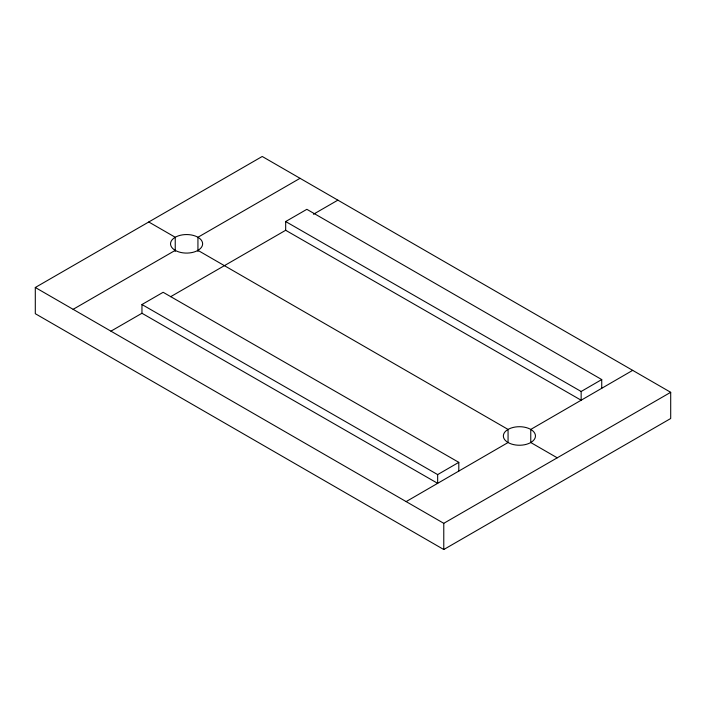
<?xml version="1.0" encoding="UTF-8"?>
<svg xmlns="http://www.w3.org/2000/svg" width="706" height="706" viewBox="0 0 706 706"><rect width="100%" height="100%" fill="white"/><g stroke="black" fill="none" stroke-linecap="round" stroke-linejoin="round"><path stroke-width="1.06" d="M141.959 313.261L437.658 483.336L437.658 474.6L458.803 462.351L163.139 292.293L141.959 304.524L141.959 313.261L110.939 331.167M285.674 230.28L581.153 400.223L581.153 391.486L601.733 379.563L306.854 209.32L285.674 221.543L285.674 230.28L170.675 296.679M406.144 501.595L508.064 442.53A16.044 9.266 0 0 0 534.91 438.373A16.044 9.266 0 0 0 515.265 427.024A16.044 9.266 0 0 0 508.064 442.53L508.064 429.425L197.936 250.374M632.682 370.359L530.762 429.425L530.762 442.53L557.237 457.815M35.3 287.492L262.226 156.476L670.7 392.307L670.7 418.508L443.774 549.524L35.3 313.693L35.3 287.492L443.774 523.322L670.7 392.307M73.124 309.325L175.238 250.374A16.044 9.266 0 0 0 202.084 246.217A16.044 9.266 0 0 0 182.43 234.869A16.044 9.266 0 0 0 175.238 250.374M300.05 178.309L197.936 237.269L197.936 251.46M313.438 214.253L337.874 200.151M285.674 221.543L581.153 391.486M141.959 304.524L437.658 474.6M148.763 221.984L175.238 237.269L175.238 251.46M601.733 379.563L601.733 388.3M458.803 462.351L458.803 471.078M443.774 523.322L443.774 549.524"/></g></svg>
